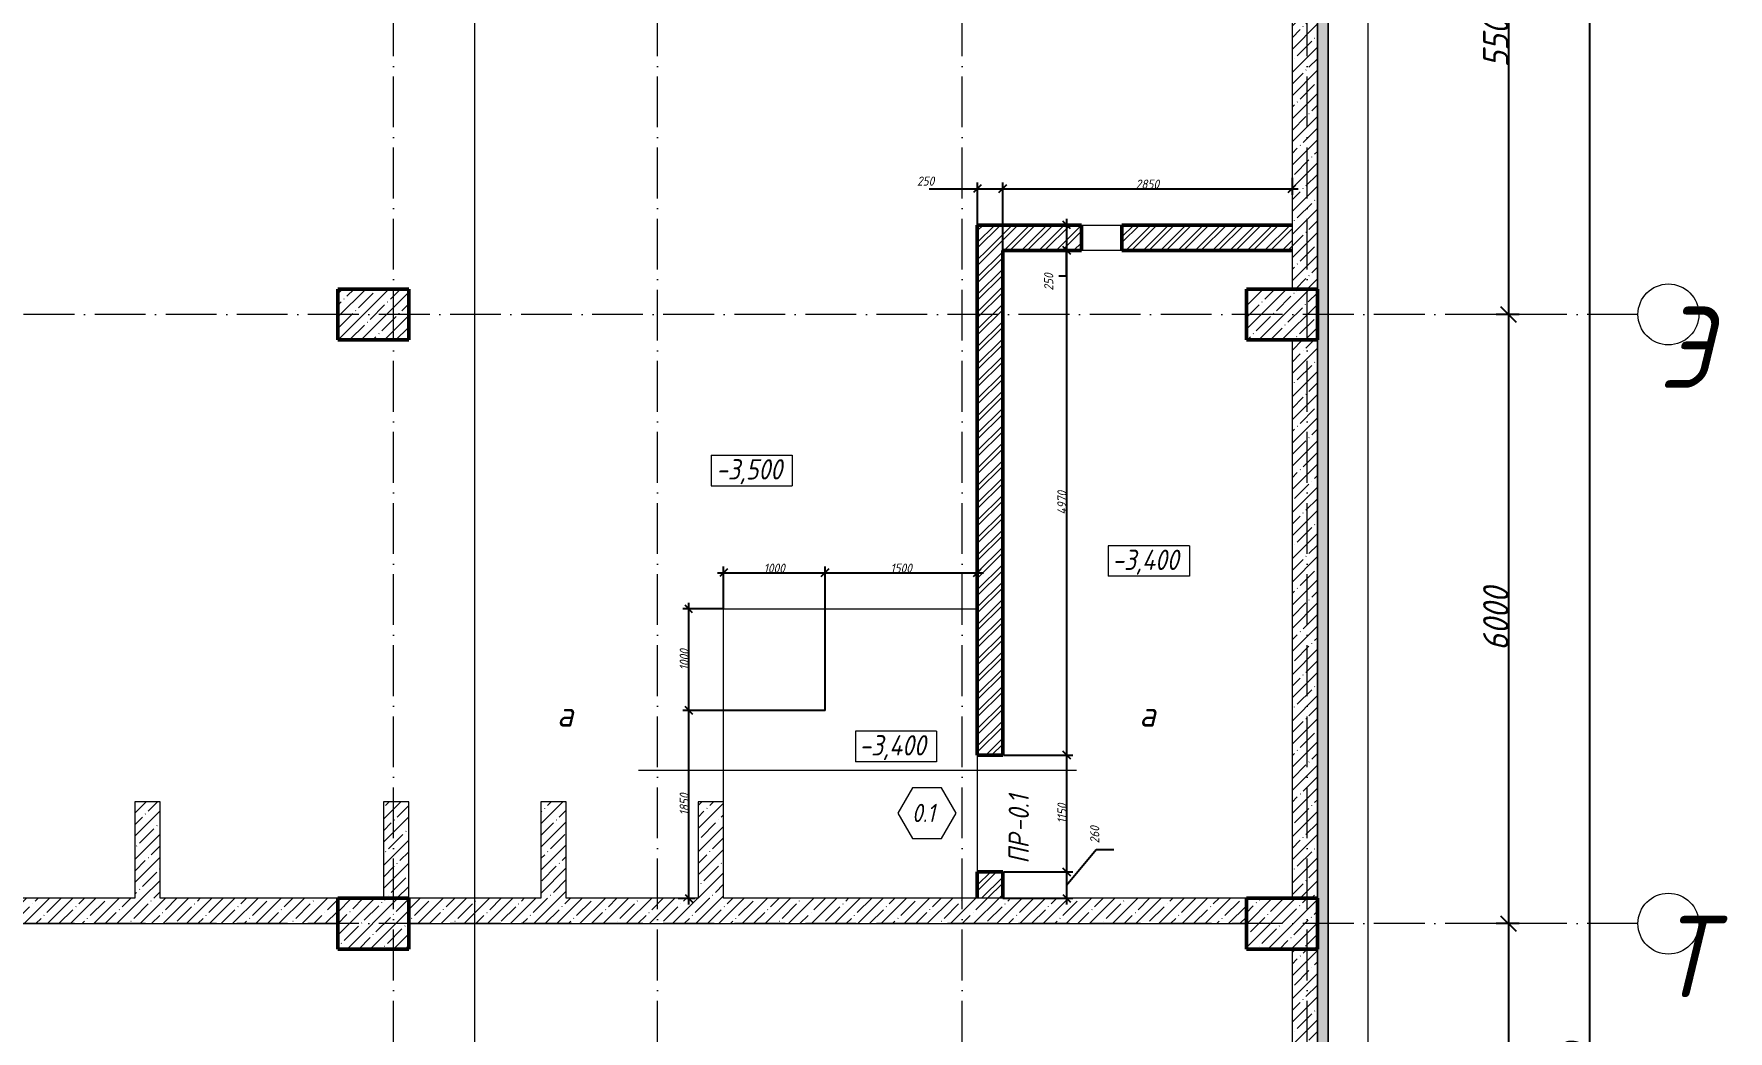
# Model space of a CAD drawing. Header units: millimetres. Extents: x -12989 to 629078, y -109036 to 555275.
# Drawn here: x 524545 to 541234, y 459551 to 469372 of the extents above; entities that cross this region are included whole.
import ezdxf

# ---------------------------------------------------------------- set-up
doc = ezdxf.new("R2010")
doc.units = ezdxf.units.MM
doc.linetypes.add('200_ШТРИХ_ш1п0_6_', pattern=[160, 100, -60])
doc.linetypes.add('50_200_ШТРИХ_1Т_ш5_п1_п1_', pattern=[700, 500, -100, 0, -100])
for name, color, linetype, lineweight in [('A-____-____-DIMS', 7, 'Continuous', 9), ('A-____-NOTE-TEXT', 7, 'Continuous', 9), ('A-DOOR-____-IDEN', 7, 'Continuous', 9), ('A-FLOR-____-OTLN', 7, 'Continuous', 9), ('A-GENM-____-IDEN', 7, 'Continuous', 9), ('A-WALL-____-MCUT', 7, 'Continuous', 13), ('A-WALL-____-MCUT-1', 7, 'Continuous', 9), ('A-WALL-____-MCUT-2', 7, 'Continuous', 50), ('A-WALL-____-MCUT-3', 7, 'Continuous', 9), ('A-WALL-____-PATT-1', 7, 'Continuous', 9), ('G-____-____-DIMS', 7, 'Continuous', 9), ('S-COLS-____-MCUT', 7, 'Continuous', 50), ('S-COLS-____-OTLN', 7, 'Continuous', 9), ('S-GRID-____-IDEN', 7, 'Continuous', 9), ('S-GRID-____-OTLN-1', 7, '50_200_ШТРИХ_1Т_ш5_п1_п1_', 9)]:
    doc.layers.add(name, color=color, linetype=linetype, lineweight=lineweight)
for name, color, linetype, lineweight, true_color in [('A-DETL-GENF-OTLN-4', 9, '200_ШТРИХ_ш1п0_6_', 9, 0x808080), ('A-DETL-GENF-OTLN-5', 7, 'Continuous', 5, 0xc0c0c0), ('A-WALL-____-OTLN-1', 7, 'Continuous', 9, 0x800000), ('A-WALL-____-PATT-2', 7, 'Continuous', 9, 0x787878), ('G-____-____-SYMB-1', 9, 'Continuous', 9, 0x808080)]:
    doc.layers.add(name, color=color, linetype=linetype, lineweight=lineweight, true_color=true_color)
doc.styles.add('ISOCPEUR_I', font='isocpeui.ttf', dxfattribs={"width": 0.9, "height": 2.5})
doc.styles.add('ISOCPEUR_I_2', font='isocpeui.ttf', dxfattribs={"width": 0.85, "height": 2.3})
doc.styles.add('ISOCPEUR_I_6', font='isocpeui.ttf', dxfattribs={"width": 0.85, "height": 3.5})
doc.styles.add('ISOCPEUR_I_7', font='isocpeui.ttf', dxfattribs={"width": 0.9, "height": 90})
doc.styles.add('ISOCPEUR_I_9', font='isocpeui.ttf', dxfattribs={"width": 0.9, "height": 250})
doc.dimstyles.new('ISO-1_8_0_9К_СРЕДНИЙ_Кладочные', dxfattribs={"dimscale": 304.8, "dimtxt": 89.638306, "dimasz": 0.246063, "dimexe": 0.19685, "dimexo": 0, "dimgap": 0, "dimtad": 1, "dimdec": 3, "dimrnd": 0.001, "dimdsep": 46, "dimtxsty": 'ISOCPEUR_I_7', "dimblk1": 'OBLIQUE', "dimblk2": 'OBLIQUE', "dimsah": 1, "dimcen": 0.09, "dimdle": 0.19685, "dimazin": 0, "dimtfac": 1, "dimtdec": 4, "dimtix": 1, "dimtmove": 2, "dimatfit": 3, "dimfxl": 1, "dimtvp": 1, "dimtolj": 1, "dimtzin": 0, "dimarcsym": 2})
doc.dimstyles.new('ISO-1_8_0_9К_СРЕДНИЙ_Кладочные_2', dxfattribs={"dimscale": 304.8, "dimtxt": 89.638306, "dimasz": 0.246063, "dimexe": 0.19685, "dimexo": 0, "dimgap": 0, "dimtad": 1, "dimdec": 3, "dimrnd": 0.001, "dimdsep": 46, "dimtxsty": 'ISOCPEUR_I_7', "dimblk1": 'OBLIQUE', "dimblk2": 'OBLIQUE', "dimsah": 1, "dimcen": 0.09, "dimdle": 0.19685, "dimazin": 0, "dimtfac": 1, "dimtdec": 4, "dimtix": 1, "dimtmove": 1, "dimatfit": 3, "dimfxl": 1, "dimtvp": 1, "dimtolj": 1, "dimtzin": 0, "dimarcsym": 2})
doc.dimstyles.new('ISO-2_5_0_9К_БОЛЬШОЙ_ОСИ', dxfattribs={"dimscale": 304.8, "dimtxt": 248.995294, "dimasz": 0.492126, "dimexe": 0.393701, "dimexo": 0, "dimgap": 0, "dimtad": 1, "dimdec": 0, "dimzin": 0, "dimdsep": 46, "dimtxsty": 'ISOCPEUR_I_9', "dimblk1": 'OBLIQUE', "dimblk2": 'OBLIQUE', "dimsah": 1, "dimcen": 0.09, "dimdle": 0.393701, "dimazin": 0, "dimtfac": 1, "dimtdec": 4, "dimtix": 1, "dimtmove": 0, "dimatfit": 3, "dimfxl": 1, "dimtvp": 1, "dimtolj": 1, "dimtzin": 0, "dimarcsym": 2})
pattern_1 = [(45, (513638.8, 428127.92), (-114.04925, 114.04925), []), (45, (513752.85, 428127.92), (-114.04925, 114.04925), [201.612, -40.322, 3.353, -36.97])]
pattern_2 = [(45, (513638.8, 428127.92), (-85.5366, 85.5366), []), (45, (513695.83, 428127.92), (-85.5366, 85.5366), [])]

# ---------------------------------------------------------------- blocks, each defined once
blk = doc.blocks.new('BSC_Колонна _Прямоугольная - 500х700-25976089-АР1_Кладочный план подвала в осях 1-64_А-ГГ')
at = {"layer": 'S-COLS-____-OTLN'}
h = blk.add_hatch(dxfattribs=at)
h.set_pattern_fill('FP_7', color=256, style=0, pattern_type=2)
h.set_pattern_definition([(315, (-32481.04, 23200), (114.04925, 114.04925), []), (315, (-32481.04, 23085.95), (114.04925, 114.04925), [201.613, -40.323, 3.353, -36.97])])
h.paths.add_polyline_path([(-250, 350), (-250, -350), (250, -350), (250, 350)], flags=0)
at = {"layer": 'S-COLS-____-MCUT'}
for p, q in [((250, 350), (-250, 350)), ((-250, 350), (-250, -350)), ((250, -350), (250, 350)), ((-250, -350), (250, -350))]:
    blk.add_line(p, q, dxfattribs=at)
blk = doc.blocks.new('BSC_Колонна _Прямоугольная - 500х700-V2-АР1_Кладочный план подвала в осях 1-64_А-ГГ')
at = {"layer": 'S-COLS-____-OTLN'}
h = blk.add_hatch(dxfattribs=at)
h.set_pattern_fill('FP_9', color=256, style=0, pattern_type=2)
h.set_pattern_definition([(315, (-38481.04, 23200), (114.04925, 114.04925), []), (315, (-38481.04, 23085.95), (114.04925, 114.04925), [201.613, -40.323, 3.353, -36.97])])
h.paths.add_polyline_path([(-250, 350), (-250, -350), (250, -350), (250, 350)], flags=0)
at = {"layer": 'S-COLS-____-MCUT'}
for p, q in [((250, 350), (-250, 350)), ((-250, 350), (-250, -350)), ((250, -350), (250, 350)), ((-250, -350), (250, -350))]:
    blk.add_line(p, q, dxfattribs=at)
blk = doc.blocks.new('BSC_Колонна _Прямоугольная - 500х700-V3-АР1_Кладочный план подвала в осях 1-64_А-ГГ')
at = {"layer": 'S-COLS-____-OTLN'}
h = blk.add_hatch(dxfattribs=at)
h.set_pattern_fill('FP_10', color=256, style=0, pattern_type=2)
h.set_pattern_definition([(315, (-32481.04, 14250), (114.04925, 114.04925), []), (315, (-32481.04, 14135.95), (114.04925, 114.04925), [201.613, -40.323, 3.353, -36.97])])
h.paths.add_polyline_path([(-250, 350), (-250, -350), (250, -350), (250, 350)], flags=0)
at = {"layer": 'S-COLS-____-MCUT'}
for p, q in [((250, 350), (-250, 350)), ((-250, 350), (-250, -350)), ((250, -350), (250, 350)), ((-250, -350), (250, -350))]:
    blk.add_line(p, q, dxfattribs=at)
blk = doc.blocks.new('BSC_Колонна _Прямоугольная - 500х700-V118-АР1_Кладочный план подвала в осях 1-64_А-ГГ')
at = {"layer": 'S-COLS-____-OTLN'}
h = blk.add_hatch(dxfattribs=at)
h.set_pattern_fill('FP_133', color=256, style=0, pattern_type=2)
h.set_pattern_definition([(315, (-38481.04, 14250), (114.04925, 114.04925), []), (315, (-38481.04, 14135.95), (114.04925, 114.04925), [201.613, -40.323, 3.353, -36.97])])
h.paths.add_polyline_path([(-250, 125), (-250, -350), (250, -350), (250, 350), (-250, 350)], flags=0)
at = {"layer": 'S-COLS-____-MCUT'}
for p, q in [((250, 350), (-250, 350)), ((-250, 350), (-250, -350)), ((250, -350), (250, 350)), ((-250, -350), (250, -350))]:
    blk.add_line(p, q, dxfattribs=at)
blk = doc.blocks.new('DET_L_Имитация разреза_ISO2-5 - Низ-27490005-АР1_Кладочный план подвала в осях 1-64_А-ГГ')
at = {"layer": 'A-DETL-GENF-OTLN-5'}
blk.add_line((143, 0), (4457, 0), dxfattribs=at)
blk = doc.blocks.new('Ось сетки - Круг_Ø6_00__ISO-2_5_0_9K_-25732049-АР1_Кладочный план подвала в осях 1-64_А-ГГ')
at = {"layer": 'S-GRID-____-IDEN'}
blk.add_circle((0, 0), 3, dxfattribs=at)
blk = doc.blocks.new('_Oblique')
at = {"color": 0, "linetype": 'ByBlock', "lineweight": -2}
blk.add_line((-0.5, -0.5), (0.5, 0.5), dxfattribs=at)
blk = doc.blocks.new('*D6506')
at = {"layer": 'A-____-____-DIMS', "color": 0, "lineweight": -2, "transparency": 16777216}
for p, q in [((539071, 472229), (539071, 466489)), ((539177, 472109), (538951, 472109)), ((539177, 466609), (538951, 466609))]:
    blk.add_line(p, q, dxfattribs=at)
at = {"layer": 'Defpoints', "color": 0, "transparency": 16777216}
for p in [(539177, 472109), (539071, 466609), (539177, 466609)]:
    blk.add_point(p, dxfattribs=at)
at = {"layer": 'A-____-____-DIMS', "color": 0, "lineweight": -2, "transparency": 16777216, "xscale": 150, "yscale": 150, "zscale": 150}
for p, rotation in [((539071, 472109), 90), ((539071, 466609), 270)]:
    blk.add_blockref('_Oblique', p, dxfattribs=dict(at, rotation=rotation))
at = {"layer": 'A-____-____-DIMS', "color": 0, "transparency": 16777216, "insert": (538946, 469359), "char_height": 250, "width": 758.48, "attachment_point": 5, "rotation": 90, "style": 'ISOCPEUR_I_9'}
blk.add_mtext('\\A1;5500', dxfattribs=at)
blk = doc.blocks.new('*D6507')
at = {"layer": 'A-____-____-DIMS', "color": 0, "lineweight": -2, "transparency": 16777216}
for p, q in [((539071, 466729), (539071, 460489)), ((539177, 466609), (538951, 466609)), ((539177, 460609), (538951, 460609))]:
    blk.add_line(p, q, dxfattribs=at)
at = {"layer": 'Defpoints', "color": 0, "transparency": 16777216}
for p in [(539177, 466609), (539071, 460609), (539177, 460609)]:
    blk.add_point(p, dxfattribs=at)
at = {"layer": 'A-____-____-DIMS', "color": 0, "lineweight": -2, "transparency": 16777216, "xscale": 150, "yscale": 150, "zscale": 150}
for p, rotation in [((539071, 466609), 90), ((539071, 460609), 270)]:
    blk.add_blockref('_Oblique', p, dxfattribs=dict(at, rotation=rotation))
at = {"layer": 'A-____-____-DIMS', "color": 0, "transparency": 16777216, "insert": (538946, 463609), "char_height": 250, "width": 758.48, "attachment_point": 5, "rotation": 90, "style": 'ISOCPEUR_I_9'}
blk.add_mtext('\\A1;6000', dxfattribs=at)
blk = doc.blocks.new('*D6508')
at = {"layer": 'A-____-____-DIMS', "color": 0, "lineweight": -2, "transparency": 16777216}
for p, q in [((539071, 460729), (539071, 454489)), ((539177, 460609), (538951, 460609)), ((539177, 454609), (538951, 454609))]:
    blk.add_line(p, q, dxfattribs=at)
at = {"layer": 'Defpoints', "color": 0, "transparency": 16777216}
for p in [(539177, 460609), (539071, 454609), (539177, 454609)]:
    blk.add_point(p, dxfattribs=at)
at = {"layer": 'A-____-____-DIMS', "color": 0, "lineweight": -2, "transparency": 16777216, "xscale": 150, "yscale": 150, "zscale": 150}
for p, rotation in [((539071, 460609), 90), ((539071, 454609), 270)]:
    blk.add_blockref('_Oblique', p, dxfattribs=dict(at, rotation=rotation))
at = {"layer": 'A-____-____-DIMS', "color": 0, "transparency": 16777216, "insert": (538946, 457609), "char_height": 250, "width": 758.48, "attachment_point": 5, "rotation": 90, "style": 'ISOCPEUR_I_9'}
blk.add_mtext('\\A1;6000', dxfattribs=at)
blk = doc.blocks.new('*D6305')
at = {"layer": 'A-____-____-DIMS', "color": 0, "lineweight": -2, "transparency": 16777216}
for p, q in [((539871, 442189), (539871, 475879)), ((539765, 475759), (539991, 475759)), ((539765, 442309), (539991, 442309))]:
    blk.add_line(p, q, dxfattribs=at)
at = {"layer": 'Defpoints', "color": 0, "transparency": 16777216}
for p in [(539765, 475759), (539871, 475759), (539765, 442309)]:
    blk.add_point(p, dxfattribs=at)
at = {"layer": 'A-____-____-DIMS', "color": 0, "lineweight": -2, "transparency": 16777216, "xscale": 150, "yscale": 150, "zscale": 150}
for p, rotation in [((539871, 475759), 90), ((539871, 442309), 270)]:
    blk.add_blockref('_Oblique', p, dxfattribs=dict(at, rotation=rotation))
at = {"layer": 'A-____-____-DIMS', "color": 0, "transparency": 16777216, "insert": (539746, 459034), "char_height": 250, "width": 971.08, "attachment_point": 5, "rotation": 90, "style": 'ISOCPEUR_I_9'}
blk.add_mtext('\\A1;33450', dxfattribs=at)
blk = doc.blocks.new('Высотные отметки - 9_5х3_5_h_-17668430-АР1_Кладочный план подвала в осях 1-64_А-ГГ')
at = {"layer": 'G-____-____-DIMS'}
for p, q in [((-4, 3), (-4, 0)), ((4, 3), (-4, 3)), ((4, 3), (4, 0)), ((4, 0), (-4, 0))]:
    blk.add_line(p, q, dxfattribs=at)
blk = doc.blocks.new('*D6324')
at = {"layer": 'A-____-____-DIMS', "color": 0, "lineweight": -2, "transparency": 16777216}
for p, q in [((531339, 463709), (531339, 464125)), ((532339, 462709), (532339, 464125)), ((531279, 464065), (532399, 464065))]:
    blk.add_line(p, q, dxfattribs=at)
at = {"layer": 'Defpoints', "color": 0, "transparency": 16777216}
for p in [(532339, 464065), (531339, 463709), (532339, 462709)]:
    blk.add_point(p, dxfattribs=at)
at = {"layer": 'A-____-____-DIMS', "color": 0, "lineweight": -2, "transparency": 16777216, "xscale": 75, "yscale": 75, "zscale": 75, "rotation": 180}
blk.add_blockref('_Oblique', (531339, 464065), dxfattribs=at)
at = {"layer": 'A-____-____-DIMS', "color": 0, "lineweight": -2, "transparency": 16777216, "xscale": 75, "yscale": 75, "zscale": 75}
blk.add_blockref('_Oblique', (532339, 464065), dxfattribs=at)
at = {"layer": 'A-____-____-DIMS', "color": 0, "transparency": 16777216, "insert": (531839, 464110), "char_height": 90, "width": 504.73, "attachment_point": 5, "style": 'ISOCPEUR_I_7'}
blk.add_mtext('\\A1;1000', dxfattribs=at)
blk = doc.blocks.new('*D6325')
at = {"layer": 'A-____-____-DIMS', "color": 0, "lineweight": -2, "transparency": 16777216}
for p, q in [((532339, 462709), (532339, 464125)), ((533839, 464171), (533839, 464005)), ((532279, 464065), (533899, 464065))]:
    blk.add_line(p, q, dxfattribs=at)
at = {"layer": 'Defpoints', "color": 0, "transparency": 16777216}
for p in [(533839, 464171), (533839, 464065), (532339, 462709)]:
    blk.add_point(p, dxfattribs=at)
at = {"layer": 'A-____-____-DIMS', "color": 0, "lineweight": -2, "transparency": 16777216, "xscale": 75, "yscale": 75, "zscale": 75, "rotation": 180}
blk.add_blockref('_Oblique', (532339, 464065), dxfattribs=at)
at = {"layer": 'A-____-____-DIMS', "color": 0, "lineweight": -2, "transparency": 16777216, "xscale": 75, "yscale": 75, "zscale": 75}
blk.add_blockref('_Oblique', (533839, 464065), dxfattribs=at)
at = {"layer": 'A-____-____-DIMS', "color": 0, "transparency": 16777216, "insert": (533089, 464110), "char_height": 90, "width": 504.73, "attachment_point": 5, "style": 'ISOCPEUR_I_7'}
blk.add_mtext('\\A1;1500', dxfattribs=at)
blk = doc.blocks.new('*D6326')
at = {"layer": 'A-____-____-DIMS', "color": 0, "lineweight": -2, "transparency": 16777216}
for p, q in [((532339, 462709), (530937, 462709)), ((530997, 460799), (530997, 462769)), ((530891, 460859), (531057, 460859))]:
    blk.add_line(p, q, dxfattribs=at)
at = {"layer": 'Defpoints', "color": 0, "transparency": 16777216}
for p in [(530997, 462709), (532339, 462709), (530891, 460859)]:
    blk.add_point(p, dxfattribs=at)
at = {"layer": 'A-____-____-DIMS', "color": 0, "lineweight": -2, "transparency": 16777216, "xscale": 75, "yscale": 75, "zscale": 75}
for p, rotation in [((530997, 462709), 90), ((530997, 460859), 270)]:
    blk.add_blockref('_Oblique', p, dxfattribs=dict(at, rotation=rotation))
at = {"layer": 'A-____-____-DIMS', "color": 0, "transparency": 16777216, "insert": (530952, 461784), "char_height": 90, "width": 504.73, "attachment_point": 5, "rotation": 90, "style": 'ISOCPEUR_I_7'}
blk.add_mtext('\\A1;1850', dxfattribs=at)
blk = doc.blocks.new('*D6327')
at = {"layer": 'A-____-____-DIMS', "color": 0, "lineweight": -2, "transparency": 16777216}
for p, q in [((531339, 463709), (530937, 463709)), ((530997, 462649), (530997, 463769)), ((532339, 462709), (530937, 462709))]:
    blk.add_line(p, q, dxfattribs=at)
at = {"layer": 'Defpoints', "color": 0, "transparency": 16777216}
for p in [(530997, 463709), (531339, 463709), (532339, 462709)]:
    blk.add_point(p, dxfattribs=at)
at = {"layer": 'A-____-____-DIMS', "color": 0, "lineweight": -2, "transparency": 16777216, "xscale": 75, "yscale": 75, "zscale": 75}
for p, rotation in [((530997, 463709), 90), ((530997, 462709), 270)]:
    blk.add_blockref('_Oblique', p, dxfattribs=dict(at, rotation=rotation))
at = {"layer": 'A-____-____-DIMS', "color": 0, "transparency": 16777216, "insert": (530952, 463209), "char_height": 90, "width": 504.73, "attachment_point": 5, "rotation": 90, "style": 'ISOCPEUR_I_7'}
blk.add_mtext('\\A1;1000', dxfattribs=at)
blk = doc.blocks.new('Марка проема - марка проема-27336095-АР1_Кладочный план подвала в осях 1-64_А-ГГ')
at = {"layer": 'A-DOOR-____-IDEN'}
for p, q in [((-1.44, 0.16), (-2.88, -2.33)), ((1.44, 0.16), (-1.44, 0.16)), ((2.88, -2.33), (1.44, 0.16)), ((-2.88, -2.33), (-1.44, -4.82)), ((1.44, -4.82), (2.88, -2.33)), ((-1.44, -4.82), (1.44, -4.82))]:
    blk.add_line(p, q, dxfattribs=at)
blk = doc.blocks.new('*D6428')
at = {"layer": 'A-____-____-DIMS', "color": 0, "lineweight": -2, "transparency": 16777216}
for p, q in [((533364, 467847), (533839, 467847)), ((533779, 467847), (534149, 467847)), ((533839, 467489), (533839, 467907)), ((534089, 467239), (534089, 467907))]:
    blk.add_line(p, q, dxfattribs=at)
at = {"layer": 'Defpoints', "color": 0, "transparency": 16777216}
for p in [(534089, 467847), (533839, 467489), (534089, 467239)]:
    blk.add_point(p, dxfattribs=at)
at = {"layer": 'A-____-____-DIMS', "color": 0, "lineweight": -2, "transparency": 16777216, "xscale": 75, "yscale": 75, "zscale": 75, "rotation": 180}
blk.add_blockref('_Oblique', (533839, 467847), dxfattribs=at)
at = {"layer": 'A-____-____-DIMS', "color": 0, "lineweight": -2, "transparency": 16777216, "xscale": 75, "yscale": 75, "zscale": 75}
blk.add_blockref('_Oblique', (534089, 467847), dxfattribs=at)
at = {"layer": 'A-____-____-DIMS', "color": 0, "transparency": 16777216, "insert": (533245, 467967), "char_height": 90, "width": 409.58, "attachment_point": 1, "line_spacing_factor": 1.149209, "style": 'ISOCPEUR_I_7'}
blk.add_mtext('\\A1;250', dxfattribs=at)
blk = doc.blocks.new('*D6429')
at = {"layer": 'A-____-____-DIMS', "color": 0, "lineweight": -2, "transparency": 16777216}
for p, q in [((534029, 467847), (536999, 467847)), ((534089, 467239), (534089, 467907)), ((536939, 467953), (536939, 467787))]:
    blk.add_line(p, q, dxfattribs=at)
at = {"layer": 'Defpoints', "color": 0, "transparency": 16777216}
for p in [(536939, 467953), (536939, 467847), (534089, 467239)]:
    blk.add_point(p, dxfattribs=at)
at = {"layer": 'A-____-____-DIMS', "color": 0, "lineweight": -2, "transparency": 16777216, "xscale": 75, "yscale": 75, "zscale": 75, "rotation": 180}
blk.add_blockref('_Oblique', (534089, 467847), dxfattribs=at)
at = {"layer": 'A-____-____-DIMS', "color": 0, "lineweight": -2, "transparency": 16777216, "xscale": 75, "yscale": 75, "zscale": 75}
blk.add_blockref('_Oblique', (536939, 467847), dxfattribs=at)
at = {"layer": 'A-____-____-DIMS', "color": 0, "transparency": 16777216, "insert": (535514, 467892), "char_height": 90, "width": 546.1, "attachment_point": 5, "style": 'ISOCPEUR_I_7'}
blk.add_mtext('\\A1;2850', dxfattribs=at)
blk = doc.blocks.new('*D6430')
at = {"layer": 'A-____-____-DIMS', "color": 0, "lineweight": -2, "transparency": 16777216}
for p, q in [((534824, 467489), (534658, 467489)), ((534718, 467549), (534718, 467179)), ((534824, 467239), (534658, 467239)), ((534718, 466989), (534718, 467239)), ((534643, 466989), (534718, 466989))]:
    blk.add_line(p, q, dxfattribs=at)
at = {"layer": 'Defpoints', "color": 0, "transparency": 16777216}
for p in [(534824, 467489), (534718, 467239), (534824, 467239)]:
    blk.add_point(p, dxfattribs=at)
at = {"layer": 'A-____-____-DIMS', "color": 0, "lineweight": -2, "transparency": 16777216, "xscale": 75, "yscale": 75, "zscale": 75}
for p, rotation in [((534718, 467489), 90), ((534718, 467239), 270)]:
    blk.add_blockref('_Oblique', p, dxfattribs=dict(at, rotation=rotation))
at = {"layer": 'A-____-____-DIMS', "color": 0, "transparency": 16777216, "insert": (534497, 466844), "char_height": 90, "width": 409.58, "attachment_point": 1, "rotation": 90, "line_spacing_factor": 1.149209, "style": 'ISOCPEUR_I_7'}
blk.add_mtext('\\A1;250', dxfattribs=at)
blk = doc.blocks.new('*D6431')
at = {"layer": 'A-____-____-DIMS', "color": 0, "lineweight": -2, "transparency": 16777216}
for p, q in [((534718, 467299), (534718, 462209)), ((534824, 467239), (534658, 467239)), ((534097, 462269), (534778, 462269))]:
    blk.add_line(p, q, dxfattribs=at)
at = {"layer": 'Defpoints', "color": 0, "transparency": 16777216}
for p in [(534824, 467239), (534097, 462269), (534718, 462269)]:
    blk.add_point(p, dxfattribs=at)
at = {"layer": 'A-____-____-DIMS', "color": 0, "lineweight": -2, "transparency": 16777216, "xscale": 75, "yscale": 75, "zscale": 75}
for p, rotation in [((534718, 467239), 90), ((534718, 462269), 270)]:
    blk.add_blockref('_Oblique', p, dxfattribs=dict(at, rotation=rotation))
at = {"layer": 'A-____-____-DIMS', "color": 0, "transparency": 16777216, "insert": (534672, 464754), "char_height": 90, "width": 562.65, "attachment_point": 5, "rotation": 90, "style": 'ISOCPEUR_I_7'}
blk.add_mtext('\\A1;4970', dxfattribs=at)
blk = doc.blocks.new('*D6432')
at = {"layer": 'A-____-____-DIMS', "color": 0, "lineweight": -2, "transparency": 16777216}
for p, q in [((534718, 462329), (534718, 461059)), ((534097, 462269), (534778, 462269)), ((534095, 461119), (534778, 461119))]:
    blk.add_line(p, q, dxfattribs=at)
at = {"layer": 'Defpoints', "color": 0, "transparency": 16777216}
for p in [(534097, 462269), (534095, 461119), (534718, 461119)]:
    blk.add_point(p, dxfattribs=at)
at = {"layer": 'A-____-____-DIMS', "color": 0, "lineweight": -2, "transparency": 16777216, "xscale": 75, "yscale": 75, "zscale": 75}
for p, rotation in [((534718, 462269), 90), ((534718, 461119), 270)]:
    blk.add_blockref('_Oblique', p, dxfattribs=dict(at, rotation=rotation))
at = {"layer": 'A-____-____-DIMS', "color": 0, "transparency": 16777216, "insert": (534673, 461694), "char_height": 90, "width": 463.36, "attachment_point": 5, "rotation": 90, "style": 'ISOCPEUR_I_7'}
blk.add_mtext('\\A1;1150', dxfattribs=at)
blk = doc.blocks.new('*D6433')
at = {"layer": 'A-____-____-DIMS', "color": 0, "lineweight": -2, "transparency": 16777216}
for p, q in [((534718, 460989), (535010, 461340)), ((535010, 461340), (535182, 461340)), ((534718, 461179), (534718, 460799)), ((534095, 461119), (534778, 461119)), ((534089, 460859), (534778, 460859))]:
    blk.add_line(p, q, dxfattribs=at)
at = {"layer": 'Defpoints', "color": 0, "transparency": 16777216}
for p in [(534095, 461119), (534089, 460859), (534718, 460859)]:
    blk.add_point(p, dxfattribs=at)
at = {"layer": 'A-____-____-DIMS', "color": 0, "lineweight": -2, "transparency": 16777216, "xscale": 75, "yscale": 75, "zscale": 75}
for p, rotation in [((534718, 461119), 90), ((534718, 460859), 270)]:
    blk.add_blockref('_Oblique', p, dxfattribs=dict(at, rotation=rotation))
at = {"layer": 'A-____-____-DIMS', "color": 0, "transparency": 16777216, "insert": (534950, 461400), "char_height": 90, "width": 409.58, "attachment_point": 1, "rotation": 90, "line_spacing_factor": 1.149209, "style": 'ISOCPEUR_I_7'}
blk.add_mtext('\\A1;260', dxfattribs=at)

msp = doc.modelspace()

# ---------------------------------------------------------------- hatches: boundary and pattern name
at = {"layer": 'A-WALL-____-PATT-1'}
h = msp.add_hatch(dxfattribs=at)
h.set_pattern_fill('FP_91', color=256, style=0, pattern_type=2)
h.set_pattern_definition([(0, (513638.804, 428127.92), (120.968, 69.841), [80.645, -161.29]), (120, (513638.804, 428127.92), (-120.96808, 69.84086), [80.645, -161.29]), (60, (513638.804, 428127.92), (-8e-05, 139.68186), [0, -161.29, 80.645, 0])])
h.paths.add_polyline_path([(537190.8036, 437710.9591), (537290.8036, 437710.9591), (537290.8036, 475960.9591), (537190.8036, 475960.9591), (537190.8036, 437718.9591), (537188.8036, 437718.9591), (537188.8036, 437710.9591)], flags=0)
h = msp.add_hatch(dxfattribs=at)
h.set_pattern_fill('FP_1', color=256, style=0, pattern_type=2)
h.set_pattern_definition(pattern_1)
h.paths.add_polyline_path([(537188.8036, 466858.9591), (537188.8036, 471708.9591), (536938.8036, 471708.9591), (536938.8036, 466858.9591)], flags=0)
h = msp.add_hatch(dxfattribs=at)
h.set_pattern_fill('FP_1', color=256, style=0, pattern_type=2)
h.set_pattern_definition(pattern_1)
h.paths.add_polyline_path([(537188.8036, 460858.9591), (537188.8036, 466358.9591), (536938.8036, 466358.9591), (536938.8036, 460858.9591)], flags=0)
h = msp.add_hatch(dxfattribs=at)
h.set_pattern_fill('FP_1', color=256, style=0, pattern_type=2)
h.set_pattern_definition(pattern_1)
h.paths.add_polyline_path([(525788.8036, 460858.9591), (525788.8036, 461808.9591), (525538.8036, 461808.9591), (525538.8036, 460858.9591)], flags=0)
h = msp.add_hatch(dxfattribs=at)
h.set_pattern_fill('FP_1', color=256, style=0, pattern_type=2)
h.set_pattern_definition(pattern_1)
h.paths.add_polyline_path([(528238.8036, 460858.9591), (528238.8036, 461808.9591), (527988.8036, 461808.9591), (527988.8036, 460858.9591)], flags=0)
h = msp.add_hatch(dxfattribs=at)
h.set_pattern_fill('FP_1', color=256, style=0, pattern_type=2)
h.set_pattern_definition(pattern_1)
h.paths.add_polyline_path([(529788.8036, 460858.9591), (529788.8036, 461808.9591), (529538.8036, 461808.9591), (529538.8036, 460858.9591)], flags=0)
h = msp.add_hatch(dxfattribs=at)
h.set_pattern_fill('FP_1', color=256, style=0, pattern_type=2)
h.set_pattern_definition(pattern_1)
h.paths.add_polyline_path([(531338.8036, 460858.9591), (531338.8036, 461808.9591), (531088.8036, 461808.9591), (531088.8036, 460858.9591)], flags=0)
h = msp.add_hatch(dxfattribs=at)
h.set_pattern_fill('FP_1', color=256, style=0, pattern_type=2)
h.set_pattern_definition(pattern_1)
h.paths.add_polyline_path([(527538.8036, 460608.9591), (527538.8036, 460858.9591), (523738.8036, 460858.9591), (523738.8036, 460608.9591)], flags=0)
h = msp.add_hatch(dxfattribs=at)
h.set_pattern_fill('FP_1', color=256, style=0, pattern_type=2)
h.set_pattern_definition(pattern_1)
h.paths.add_polyline_path([(536488.8036, 460608.9591), (536488.8036, 460858.9591), (528238.8036, 460858.9591), (528238.8036, 460608.9591), (534833.4745, 460608.9591)], flags=0)
h = msp.add_hatch(dxfattribs=at)
h.set_pattern_fill('FP_1', color=256, style=0, pattern_type=2)
h.set_pattern_definition(pattern_1)
h.paths.add_polyline_path([(537188.8036, 454858.9591), (537188.8036, 460358.9591), (536938.8036, 460358.9591), (536938.8036, 454858.9591)], flags=0)
at = {"layer": 'A-WALL-____-PATT-2'}
h = msp.add_hatch(dxfattribs=at)
h.set_pattern_fill('FP_5', color=256, style=0, pattern_type=2)
h.set_pattern_definition(pattern_2)
h.paths.add_polyline_path([(534863.8036, 467238.9591), (534863.8036, 467488.9591), (533838.8036, 467488.9591), (533838.8036, 467238.9591), (534833.4745, 467238.9591)], flags=0)
h.paths.add_polyline_path([(535263.8036, 467238.9591), (536938.8036, 467238.9591), (536938.8036, 467488.9591), (535263.8036, 467488.9591)], flags=0)
h = msp.add_hatch(dxfattribs=at)
h.set_pattern_fill('FP_5', color=256, style=0, pattern_type=2)
h.set_pattern_definition(pattern_2)
h.paths.add_polyline_path([(533838.8036, 460858.9591), (534088.8036, 460858.9591), (534088.8036, 461118.9591), (533838.8036, 461118.9591)], flags=0)
h.paths.add_polyline_path([(534088.8036, 462268.9591), (534088.8036, 467238.9591), (533838.8036, 467238.9591), (533838.8036, 462268.9591)], flags=0)

# ---------------------------------------------------------------- linework, layer by layer
at = {"layer": 'A-FLOR-____-OTLN'}
for p, q in [((537688.8036, 437718.8976), (537688.8036, 473480.5908)), ((531338.8036, 461808.9591), (531338.8036, 463708.9591)), ((531338.8036, 463708.9591), (533838.8036, 463708.9591)), ((533838.8036, 462268.9591), (533838.8036, 461118.9591)), ((533838.8036, 462268.9591), (533838.8036, 461118.9591))]:
    msp.add_line(p, q, dxfattribs=at)
at = {"layer": 'A-WALL-____-MCUT'}
for p, q in [((537290.8036, 475960.9591), (537290.8036, 437710.9591)), ((537298.8036, 437718.9591), (537298.8036, 475968.9591))]:
    msp.add_line(p, q, dxfattribs=at)
at = {"layer": 'A-WALL-____-MCUT-1'}
for p, q in [((536938.8036, 471708.9591), (536938.8036, 466858.9591)), ((537188.8036, 466858.9591), (537188.8036, 471708.9591)), ((536938.8036, 466358.9591), (536938.8036, 460858.9591)), ((537188.8036, 460858.9591), (537188.8036, 466358.9591)), ((525788.8036, 461808.9591), (525538.8036, 461808.9591)), ((525538.8036, 461808.9591), (525538.8036, 460858.9591)), ((525788.8036, 460858.9591), (525788.8036, 461808.9591)), ((528238.8036, 461808.9591), (527988.8036, 461808.9591)), ((527988.8036, 461808.9591), (527988.8036, 460858.9591)), ((528238.8036, 460858.9591), (528238.8036, 461808.9591)), ((529788.8036, 461808.9591), (529538.8036, 461808.9591)), ((529538.8036, 461808.9591), (529538.8036, 460858.9591)), ((529788.8036, 460858.9591), (529788.8036, 461808.9591)), ((531338.8036, 461808.9591), (531088.8036, 461808.9591)), ((531088.8036, 461808.9591), (531088.8036, 460858.9591)), ((531338.8036, 460858.9591), (531338.8036, 461808.9591)), ((525538.8036, 460858.9591), (524238.8036, 460858.9591)), ((527538.8036, 460858.9591), (525788.8036, 460858.9591)), ((529538.8036, 460858.9591), (528238.8036, 460858.9591)), ((531088.8036, 460858.9591), (529788.8036, 460858.9591)), ((536488.8036, 460858.9591), (531338.8036, 460858.9591)), ((523738.8036, 460608.9591), (527538.8036, 460608.9591)), ((528238.8036, 460608.9591), (536488.8036, 460608.9591)), ((536938.8036, 460358.9591), (536938.8036, 454858.9591)), ((537188.8036, 454858.9591), (537188.8036, 460358.9591))]:
    msp.add_line(p, q, dxfattribs=at)
at = {"layer": 'A-WALL-____-MCUT-2'}
for p, q in [((534863.8036, 467488.9591), (533838.8036, 467488.9591)), ((533838.8036, 467488.9591), (533838.8036, 462268.9591)), ((534863.8036, 467238.9591), (534863.8036, 467488.9591)), ((536938.8036, 467488.9591), (535263.8036, 467488.9591)), ((535263.8036, 467488.9591), (535263.8036, 467238.9591)), ((534088.8036, 467238.9591), (534863.8036, 467238.9591)), ((534088.8036, 462268.9591), (534088.8036, 467238.9591)), ((535263.8036, 467238.9591), (536938.8036, 467238.9591)), ((533838.8036, 462268.9591), (534088.8036, 462268.9591)), ((534088.8036, 461118.9591), (533838.8036, 461118.9591)), ((533838.8036, 461118.9591), (533838.8036, 460858.9591)), ((534088.8036, 460858.9591), (534088.8036, 461118.9591))]:
    msp.add_line(p, q, dxfattribs=at)
at = {"layer": 'A-WALL-____-MCUT-3'}
msp.add_line((537190.8036, 475860.9591), (537190.8036, 437608.9591), dxfattribs=at)
at = {"layer": 'A-WALL-____-OTLN-1'}
for p, q in [((534863.8036, 467488.9591), (535263.8036, 467488.9591)), ((535263.8036, 467238.9591), (534863.8036, 467238.9591))]:
    msp.add_line(p, q, dxfattribs=at)
at = {"layer": 'G-____-____-DIMS'}
for p, q in [((531397.3526, 464921.9483), (531616.3569, 464921.9483)), ((535618.6489, 464031.135), (535528.6364, 464031.135))]:
    msp.add_line(p, q, dxfattribs=at)
at = {"layer": 'G-____-____-SYMB-1'}
msp.add_line((528885.0746, 478280.7491), (528885.0746, 423205.3785), dxfattribs=at)
at = {"layer": 'S-GRID-____-OTLN-1'}
for p, q in [((528088.8036, 423645.3108), (528088.8036, 478008.8768)), ((530688.8036, 423645.3108), (530688.8036, 478008.8768)), ((533688.8036, 423645.3108), (533688.8036, 478008.8768)), ((537088.8036, 423645.3108), (537088.8036, 478008.8768)), ((540346.5427, 466608.9591), (508970.0334, 466608.9591)), ((540346.5427, 460608.9591), (508970.0334, 460608.9591))]:
    msp.add_line(p, q, dxfattribs=at)

# ---------------------------------------------------------------- block references
at = {"layer": 'A-DETL-GENF-OTLN-4', "rotation": 180}
msp.add_blockref('DET_L_Имитация разреза_ISO2-5 - Низ-27490005-АР1_Кладочный план подвала в осях 1-64_А-ГГ', (534958.8036, 462118.9591), dxfattribs=at)
at = {"layer": 'A-DOOR-____-IDEN', "xscale": 99.99999999999993, "yscale": 99.99999999999993, "zscale": 99.99999999999993}
msp.add_blockref('Марка проема - марка проема-27336095-АР1_Кладочный план подвала в осях 1-64_А-ГГ', (533343.1452, 461930.628), dxfattribs=at)
at = {"layer": 'G-____-____-DIMS', "extrusion": (0, 0, -1), "xscale": 99.99999999999993, "yscale": 99.99999999999993, "zscale": 99.99999999999993}
msp.add_blockref('Высотные отметки - 9_5х3_5_h_-17668430-АР1_Кладочный план подвала в осях 1-64_А-ГГ', (-531616.3569, 464921.9483), dxfattribs=at)
at = {"layer": 'G-____-____-DIMS', "xscale": 99.99999999999993, "yscale": 99.99999999999993, "zscale": 99.99999999999993}
for p in [(535528.6364, 464031.135), (533037.4864, 462203.9555)]:
    msp.add_blockref('Высотные отметки - 9_5х3_5_h_-17668430-АР1_Кладочный план подвала в осях 1-64_А-ГГ', p, dxfattribs=at)
at = {"layer": 'S-COLS-____-OTLN', "rotation": 89.9999999999999}
for name, p in [('BSC_Колонна _Прямоугольная - 500х700-V118-АР1_Кладочный план подвала в осях 1-64_А-ГГ', (527888.8036, 466608.9591)), ('BSC_Колонна _Прямоугольная - 500х700-V2-АР1_Кладочный план подвала в осях 1-64_А-ГГ', (536838.8036, 466608.9591)), ('BSC_Колонна _Прямоугольная - 500х700-V3-АР1_Кладочный план подвала в осях 1-64_А-ГГ', (527888.8036, 460608.9591)), ('BSC_Колонна _Прямоугольная - 500х700-25976089-АР1_Кладочный план подвала в осях 1-64_А-ГГ', (536838.8036, 460608.9591))]:
    msp.add_blockref(name, p, dxfattribs=at)
at = {"layer": 'S-GRID-____-IDEN', "xscale": 99.99999999999993, "yscale": 99.99999999999993, "zscale": 99.99999999999993}
for p, rotation in [((540646.5427, 466608.9591), 89.99999999999982), ((540646.5427, 460608.9591), 89.9999999999998)]:
    msp.add_blockref('Ось сетки - Круг_Ø6_00__ISO-2_5_0_9K_-25732049-АР1_Кладочный план подвала в осях 1-64_А-ГГ', p, dxfattribs=dict(at, rotation=rotation))

# ---------------------------------------------------------------- texts
at = {"layer": 'A-____-NOTE-TEXT', "char_height": 250, "width": 223.670813, "attachment_point": 1, "style": 'ISOCPEUR_I'}
for insert in [(529698.5368, 462798.7568), (535434.5703, 462798.7568)]:
    msp.add_mtext('\\fISOCPEUR|b0|i1|c204|p34|;\\W.9;а', dxfattribs=dict(at, insert=insert))
at = {"layer": 'A-DOOR-____-IDEN', "insert": (533195.3561, 461789.4475), "char_height": 180, "width": 310.253062, "attachment_point": 1, "style": 'ISOCPEUR_I_6'}
msp.add_mtext('0.1', dxfattribs=at)
at = {"layer": 'A-GENM-____-IDEN', "char_height": 200, "attachment_point": 1, "rotation": 90, "style": 'ISOCPEUR_I_2'}
for s, insert, width in [('-0.1', (534146.7135, 461509.9827), 505.063125), ('ПР', (534146.7135, 461200.4202), 375.18975)]:
    msp.add_mtext(s, dxfattribs=dict(at, insert=insert, width=width))
at = {"layer": 'G-____-____-DIMS', "char_height": 200, "attachment_point": 1, "line_spacing_factor": 1.149209, "style": 'ISOCPEUR_I_2'}
for s, insert, width in [('-3,500', (531265.7832, 465183.2394), 841.377075), ('-3,400', (535168.1031, 464292.4262), 865.279833), ('-3,400', (532676.9531, 462465.2466), 865.279833)]:
    msp.add_mtext(s, dxfattribs=dict(at, insert=insert, width=width))
at = {"layer": 'S-GRID-____-IDEN', "char_height": 800, "width": 223.670812, "attachment_point": 1, "style": 'ISOCPEUR_I'}
for s, insert in [('\\fISOCPEUR|b0|i1|c204|p34|;\\W.9;Э', (540553.7222, 466685.035)), ('\\fISOCPEUR|b0|i1|c204|p34|;\\W.9;Т', (540553.7222, 460685.035))]:
    msp.add_mtext(s, dxfattribs=dict(at, insert=insert))

# ---------------------------------------------------------------- dimensions: what is measured, and where the dimension line sits
at = {"layer": 'A-____-____-DIMS'}
for base, p1, p2, dimstyle, override, picture, middle in [((539871.3368, 475758.9591), (539765.2708, 442308.9591), (539765.2708, 475758.9591), 'ISO-2_5_0_9К_БОЛЬШОЙ_ОСИ', {"dimtxt": 400, "dimpost": '<>', "dimfxl": 33450}, '*D6305', (539746.3368, 459033.9591)), ((539071.3368, 466608.9591), (539177.4029, 472108.9591), (539177.4029, 466608.9591), 'ISO-2_5_0_9К_БОЛЬШОЙ_ОСИ', {"dimtxt": 400, "dimpost": '<>', "dimfxl": 5500}, '*D6506', (538946.3368, 469358.9591)), ((534717.5943, 462268.9591), (534823.6604, 467238.9591), (534096.8036, 462268.9591), 'ISO-1_8_0_9К_СРЕДНИЙ_Кладочные', {"dimtxt": 400, "dimpost": '<>', "dimfxl": 5022.869778}, '*D6431', (534672.0148, 464753.9591)), ((539071.3368, 460608.9591), (539177.4029, 466608.9591), (539177.4029, 460608.9591), 'ISO-2_5_0_9К_БОЛЬШОЙ_ОСИ', {"dimtxt": 400, "dimpost": '<>', "dimfxl": 6000}, '*D6507', (538946.3368, 463608.9591)), ((530996.8274, 463708.9591), (532338.8036, 462708.9591), (531338.8036, 463708.9591), 'ISO-1_8_0_9К_СРЕДНИЙ_Кладочные', {"dimtxt": 400, "dimpost": '<>', "dimfxl": 1414.213562}, '*D6327', (530951.8274, 463208.9591)), ((530996.8274, 462708.9591), (530890.7614, 460858.9591), (532338.8036, 462708.9591), 'ISO-1_8_0_9К_СРЕДНИЙ_Кладочные', {"dimtxt": 400, "dimpost": '<>', "dimfxl": 2349.324594}, '*D6326', (530951.8274, 461783.9591)), ((534717.5943, 461118.9591), (534096.8036, 462268.9591), (534094.8036, 461118.9591), 'ISO-1_8_0_9К_СРЕДНИЙ_Кладочные', {"dimtxt": 400, "dimpost": '<>', "dimfxl": 1150.001739}, '*D6432', (534672.5943, 461693.9591)), ((539071.3368, 454608.9591), (539177.4029, 460608.9591), (539177.4029, 454608.9591), 'ISO-2_5_0_9К_БОЛЬШОЙ_ОСИ', {"dimtxt": 400, "dimpost": '<>', "dimfxl": 6000}, '*D6508', (538946.3368, 457608.9591))]:
    dim = msp.add_linear_dim(base=base, p1=p1, p2=p2, angle=90, dimstyle=dimstyle, override=override, dxfattribs=at)
    dim.commit()
    dim.dimension.update_dxf_attribs({"geometry": picture, "text_midpoint": middle})
dim = msp.add_linear_dim(base=(534088.8036, 467846.8088), p1=(533838.8036, 467488.9591), p2=(534088.8036, 467238.9591), dimstyle='ISO-1_8_0_9К_СРЕДНИЙ_Кладочные_2', override={"dimtxt": 400, "dimpost": '<>', "dimfxl": 353.553391}, dxfattribs=at)
dim.commit()
dim.dimension.update_dxf_attribs({"geometry": '*D6428', "text_midpoint": (533450.0582, 467961.9709), "dimtype": 160})
for base, p1, p2, override, picture, middle in [((536938.8036, 467846.8088), (534088.8036, 467238.9591), (536938.8036, 467952.8748), {"dimtxt": 400, "dimpost": '<>', "dimfxl": 2938.056439}, '*D6429', (535513.8036, 467891.8088)), ((532338.8036, 464065.2395), (531338.8036, 463708.9591), (532338.8036, 462708.9591), {"dimtxt": 400, "dimpost": '<>', "dimfxl": 1414.213562}, '*D6324', (531838.8036, 464110.2395)), ((533838.8036, 464065.2395), (532338.8036, 462708.9591), (533838.8036, 464171.3055), {"dimtxt": 400, "dimpost": '<>', "dimfxl": 2094.864397}, '*D6325', (533088.8036, 464110.2395))]:
    dim = msp.add_linear_dim(base=base, p1=p1, p2=p2, dimstyle='ISO-1_8_0_9К_СРЕДНИЙ_Кладочные', override=override, dxfattribs=at)
    dim.commit()
    dim.dimension.update_dxf_attribs({"geometry": picture, "text_midpoint": middle})
for base, p1, p2, override, picture, middle in [((534717.5943, 467238.9591), (534823.6604, 467488.9591), (534823.6604, 467238.9591), {"dimtxt": 400, "dimpost": '<>', "dimfxl": 250}, '*D6430', (534602.4323, 466988.65)), ((534717.5943, 460858.9591), (534094.8036, 461118.9591), (534088.8036, 460858.9591), {"dimtxt": 400, "dimpost": '<>', "dimfxl": 260.069222}, '*D6433', (535009.8999, 461339.8949))]:
    dim = msp.add_linear_dim(base=base, p1=p1, p2=p2, angle=90, dimstyle='ISO-1_8_0_9К_СРЕДНИЙ_Кладочные_2', override=override, dxfattribs=at)
    dim.commit()
    dim.dimension.update_dxf_attribs({"geometry": picture, "text_midpoint": middle, "dimtype": 160, "text_rotation": 90})

doc.saveas('drawing.dxf')
